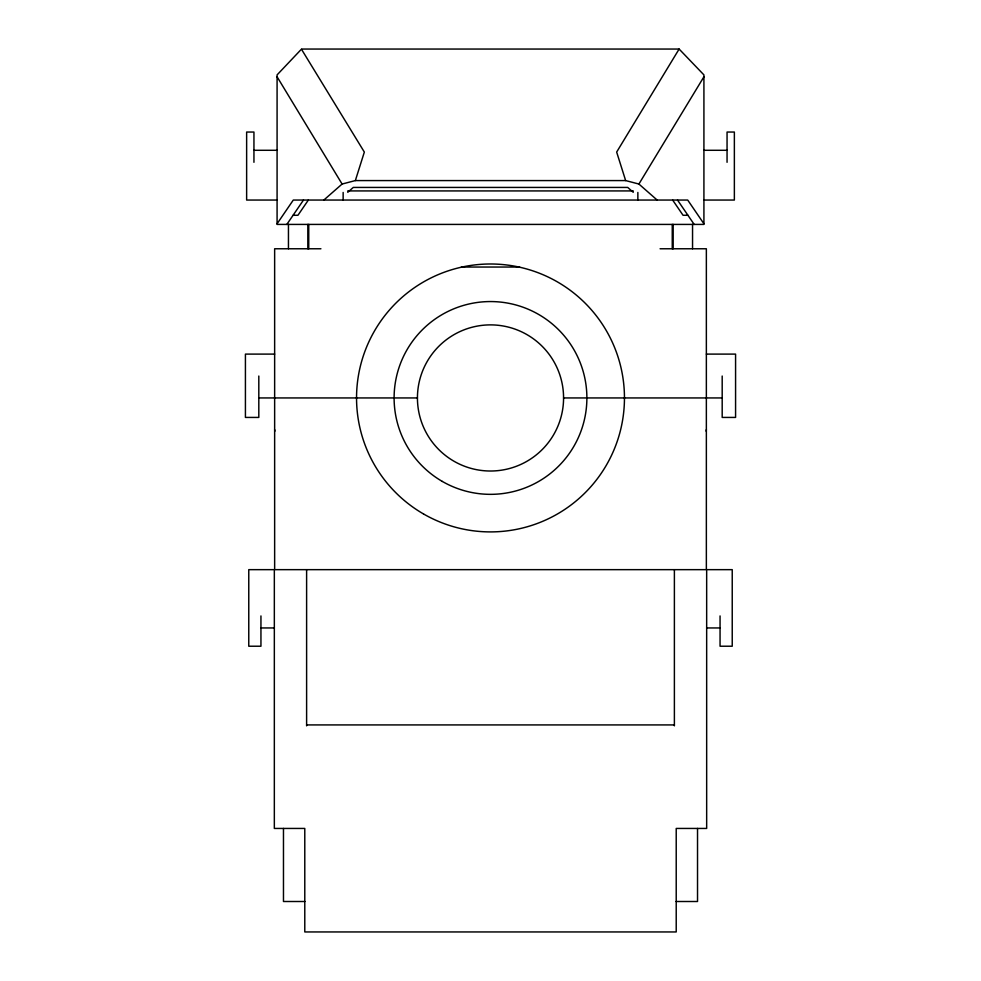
<?xml version="1.0" encoding="UTF-8"?>
<svg xmlns="http://www.w3.org/2000/svg" width="981" height="981" viewBox="0 0 981 981"><rect width="100%" height="100%" fill="white"/><g stroke="black" fill="none" stroke-linecap="round" stroke-linejoin="round"><path stroke-width="1.47" d="M706.148 431.186L706.357 429.604M323.84 200.05L342.099 184.036L355.355 180.578L364.343 152.067L301.437 49.185L277.083 74.899L277.083 224.416L703.917 224.416L703.917 74.899L679.122 49.05L301.878 49.05M679.122 49.05L616.657 152.067L625.645 180.578L638.901 184.036L657.16 200.05M638.901 184.036L703.917 76.788M277.083 223.766L293.294 200.05L687.706 200.05L703.917 223.766M286.82 224.416L303.485 200.05M308.353 200.05L297.942 215.28L293.074 215.28M347.752 192.288L353.283 187.432L627.717 187.432L633.248 192.288M253.944 150.289L277.083 150.289M703.917 150.289L727.056 150.289M355.355 180.578L625.645 180.578M347.728 190.927L633.272 190.927M277.083 200.05L246.636 200.05L246.636 132.043L253.944 132.043L253.944 162.306M703.917 200.05L734.364 200.05L734.364 132.043L727.056 132.043L727.056 162.306M687.926 215.28L683.058 215.28L672.647 200.05M320.922 248.769L274.643 248.769L274.643 569.654L706.357 569.654L706.357 248.769L660.078 248.769M461.377 267.04L519.623 267.04M274.643 354.104L245.422 354.104L245.422 417.428L258.812 417.428L258.812 376.03M706.357 354.104L735.578 354.104L735.578 417.428L722.188 417.428L722.188 376.03M258.812 397.943L417.428 397.943M563.572 397.943A73.072 73.072 0 0 1 453.97 461.229A73.072 73.072 0 0 1 453.97 334.668A73.072 73.072 0 0 1 563.572 397.943L722.188 397.943M260.946 627.95L274.337 627.95M706.663 627.95L720.054 627.95M306.612 724.922L674.388 724.922M304.87 901.502L283.472 901.502L283.472 828.442M676.13 901.502L697.528 901.502L697.528 828.442M677.515 200.05L694.18 224.416M277.083 76.788L342.099 184.036M274.643 429.604L274.852 431.186M720.054 615.933L720.054 646.221L732.231 646.221L732.231 569.654L706.663 569.654L706.663 828.442L676.216 828.442L676.216 931.95L304.784 931.95L304.784 828.442L274.337 828.442L274.337 569.654L248.769 569.654L248.769 646.221L260.946 646.221L260.946 615.933M692.549 224.416L692.549 248.769M674.388 569.654L674.388 725.842M673.174 224.416L673.174 248.769M672.255 224.416L672.255 248.769M637.858 192.448L637.858 200.05M343.142 192.448L343.142 200.05M308.745 224.416L308.745 248.769M307.826 224.416L307.826 248.769M306.612 569.654L306.612 725.842M288.451 224.416L288.451 248.769M423.522 513.958A133.956 133.956 0 0 0 624.456 397.943A133.956 133.956 0 0 0 423.522 281.939A133.956 133.956 0 0 0 423.522 513.958M442.308 481.426A96.383 96.383 0 0 0 586.883 397.943A96.383 96.383 0 0 0 442.308 314.472A96.383 96.383 0 0 0 442.308 481.426"/></g></svg>
